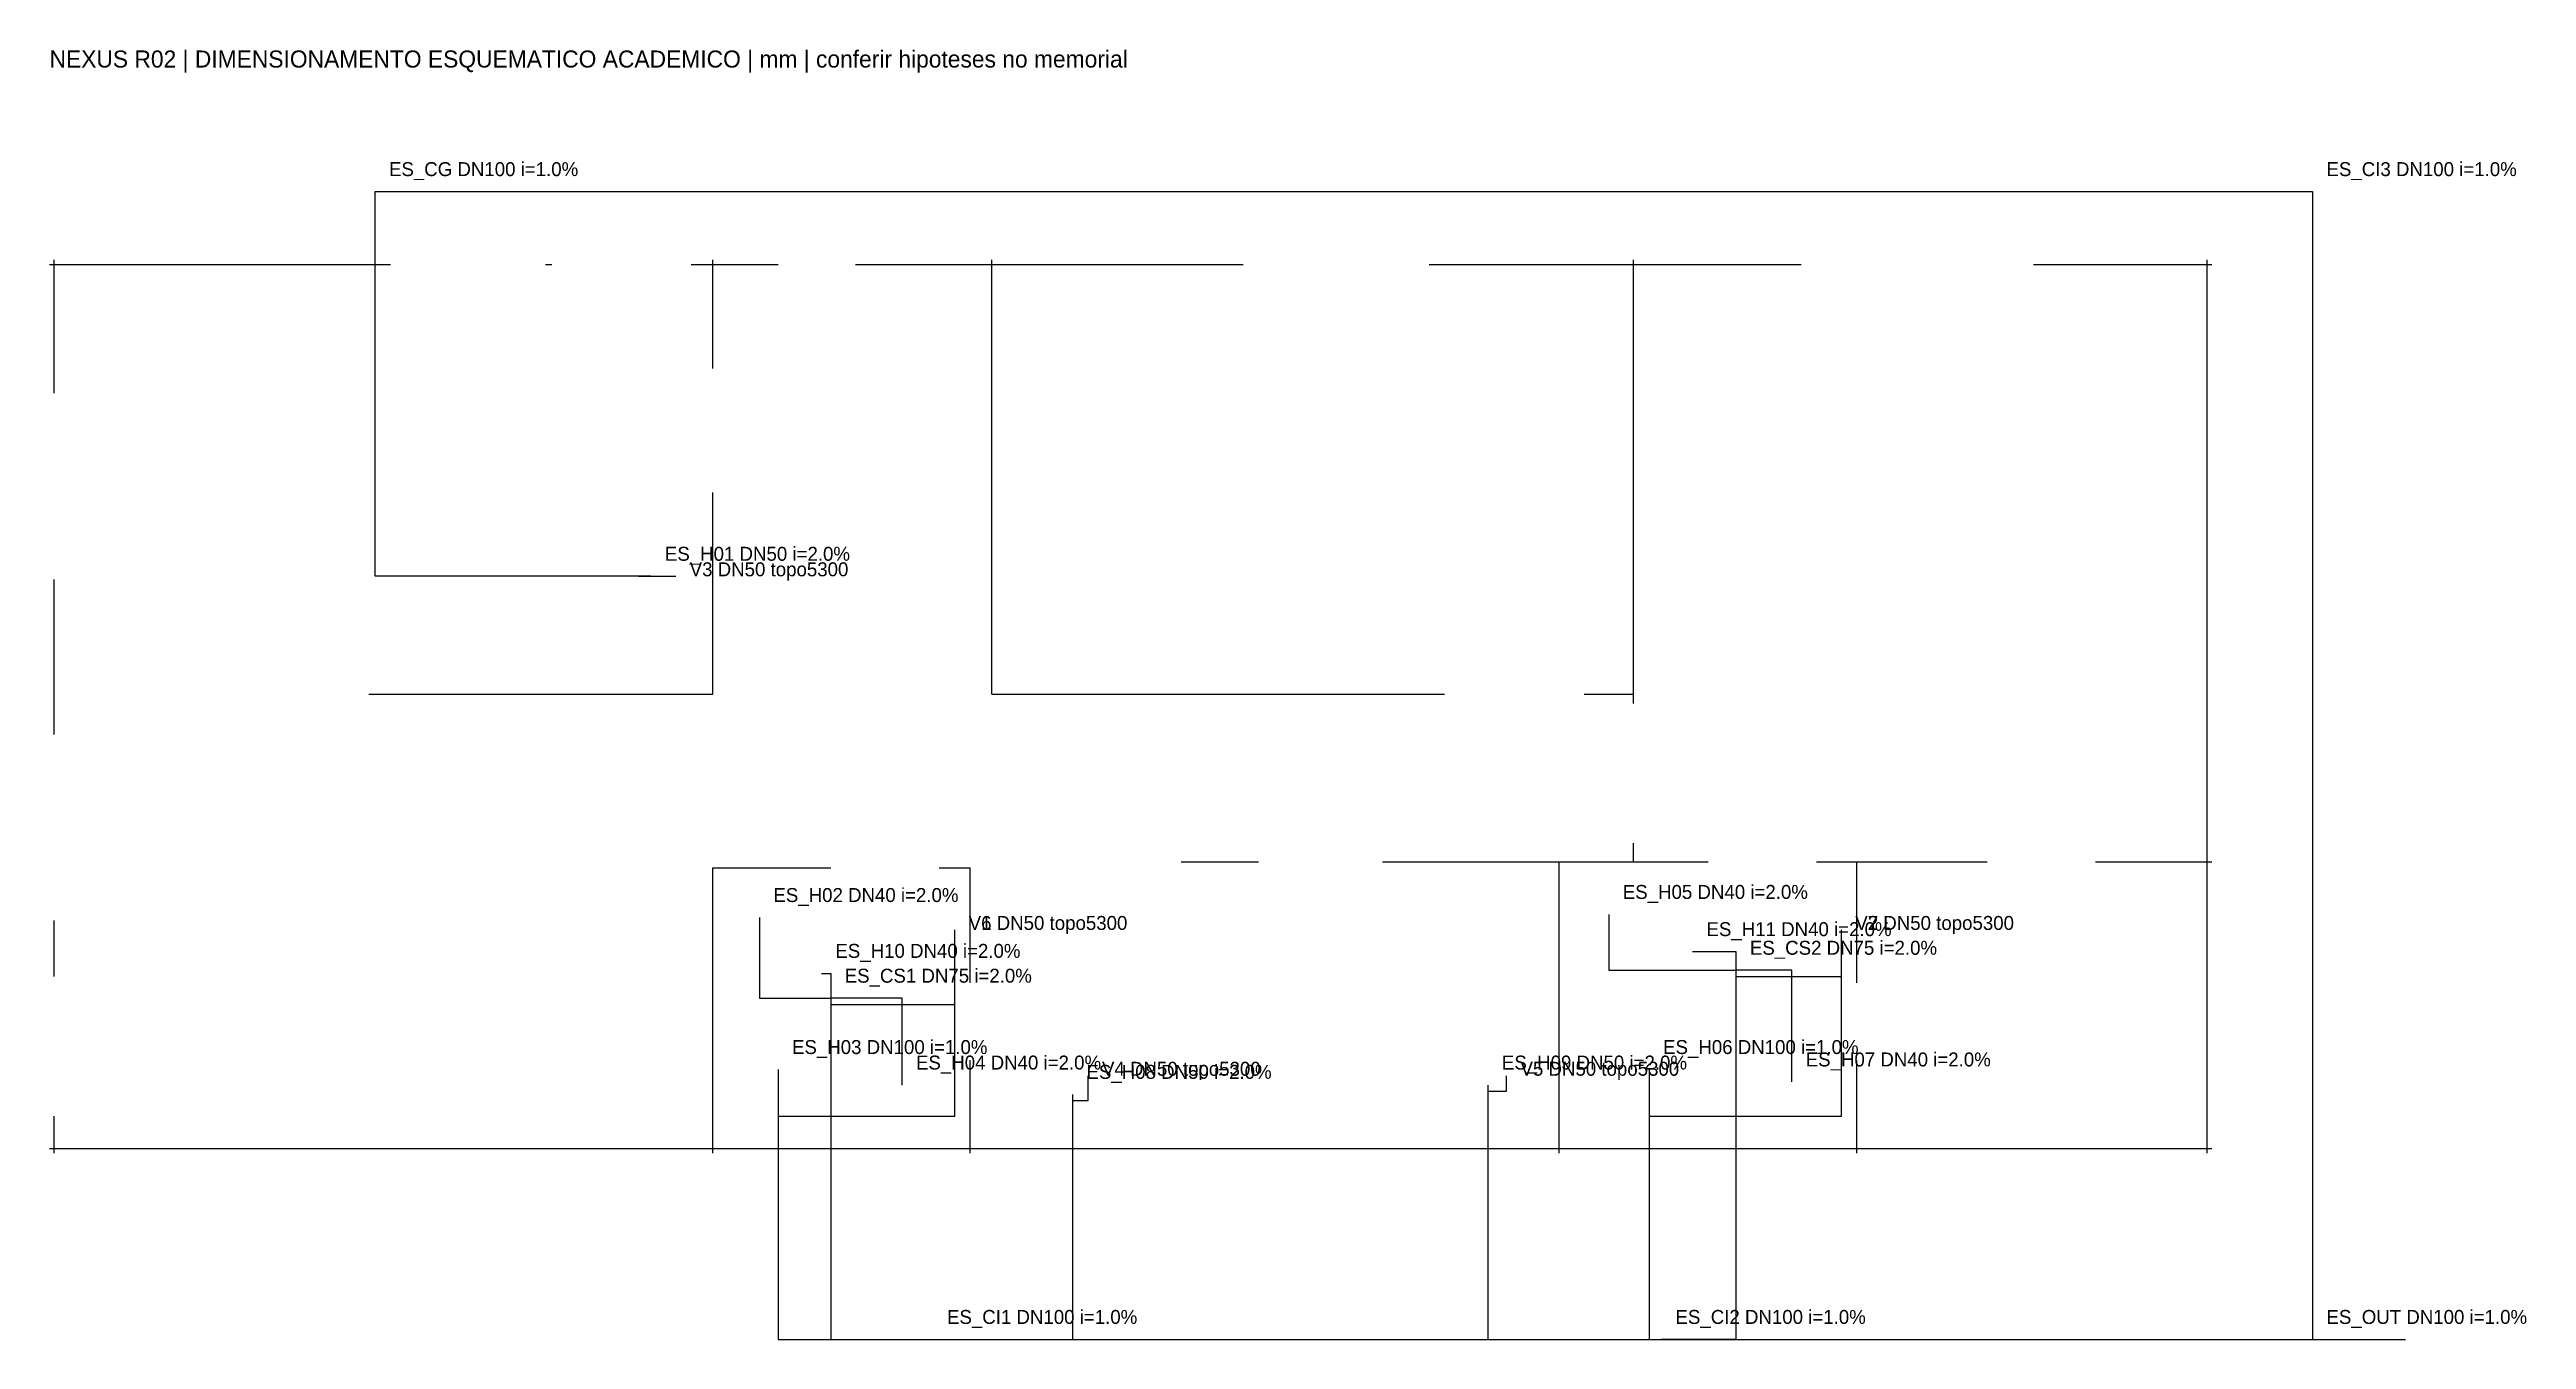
# Model space of a CAD drawing. Header units: millimetres. Extents: x 0 to 15980, y -1200 to 7116.
import ezdxf

# ---------------------------------------------------------------- set-up
doc = ezdxf.new("R2010")
doc.units = ezdxf.units.MM
for name, color, linetype in [('BASE', 8, 'Continuous'), ('ES', 30, 'Continuous'), ('TEXTO', 7, 'Continuous'), ('VE', 6, 'Continuous')]:
    doc.layers.add(name, color=color, linetype=linetype)

msp = doc.modelspace()

# ---------------------------------------------------------------- linework, layer by layer
at = {"layer": 'BASE'}
for p, q in [((30, 4900), (30, 5760)), ((4280, 5060), (4280, 5760)), ((6080, 2960), (6080, 5760)), ((10220, 2900), (10220, 5760)), ((13920, 0), (13920, 5760)), ((0, 5730), (2200, 5730)), ((3200, 5730), (3240, 5730)), ((4140, 5730), (4700, 5730)), ((5200, 5730), (6080, 5730)), ((6080, 5730), (7700, 5730)), ((8900, 5730), (11300, 5730)), ((12800, 5730), (13950, 5730)), ((4280, 2960), (4280, 4260)), ((30, 2700), (30, 3700)), ((2060, 2960), (4280, 2960)), ((6080, 2960), (9000, 2960)), ((9900, 2960), (10220, 2960)), ((10220, 1880), (10220, 2000)), ((4280, 0), (4280, 1840)), ((4280, 1840), (5040, 1840)), ((5740, 1840), (5940, 1840)), ((5940, 1100), (5940, 1840)), ((7300, 1880), (7800, 1880)), ((8600, 1880), (10700, 1880)), ((9740, 0), (9740, 1880)), ((11400, 1880), (12500, 1880)), ((11660, 1100), (11660, 1880)), ((13200, 1880), (13950, 1880)), ((30, 1140), (30, 1500)), ((5940, 0), (5940, 600)), ((11660, 0), (11660, 600)), ((30, 0), (30, 240)), ((0, 30), (5940, 30)), ((5940, 30), (13950, 30))]:
    msp.add_line(p, q, dxfattribs=at)
at = {"layer": 'ES'}
for points in [[(3880, 3720, -100), (2100, 3720, -136), (2100, 6200, -185)], [(2100, 6200, -250), (14600, 6200, -375)], [(14600, 6200, -375), (14600, -1200, -449)], [(4580, 1520, -30), (4580, 1000, -40), (5040, 1000, -50)], [(10060, 1540, -30), (10060, 1180, -37), (10880, 1180, -54)], [(10600, 1300, -30), (10880, 1300, -36), (10880, 1180, -38)], [(4980, 1160, -30), (5040, 1160, -31), (5040, 1000, -34)], [(10880, 1180, -120), (10880, -1200, -168), (10400, -1200, -177)], [(11240, 460, -30), (11240, 1180, -44), (10880, 1180, -52)], [(5500, 440, -30), (5500, 1000, -41), (5040, 1000, -50)], [(5040, 1000, -120), (5040, -1200, -164), (5700, -1200, -177)], [(4700, 540, -120), (4700, -1200, -137), (5700, -1200, -147)], [(10320, 540, -120), (10320, -1200, -137), (10400, -1200, -138)], [(6600, 380, -120), (6600, -1200, -152), (10400, -1200, -228)], [(9280, 440, -120), (9280, -1200, -153), (10400, -1200, -175)], [(5700, -1200, -300), (10400, -1200, -347)], [(10400, -1200, -400), (14600, -1200, -442)], [(14600, -1200, -500), (15200, -1200, -506)]]:
    msp.add_polyline3d(points, dxfattribs=at)
at = {"layer": 'VE'}
for points in [[(3800, 3720, -102), (3800, 3720, 3400), (4040, 3720, 3402), (4040, 3720, 3402), (4040, 3720, 5300)], [(4700, 240, -123), (4700, 240, 3400), (5840, 240, 3411), (5840, 1440, 3423), (5840, 1440, 5300)], [(5040, 960, -121), (5040, 960, 3400), (5840, 960, 3408), (5840, 1440, 3413), (5840, 1440, 5300)], [(10320, 240, -123), (10320, 240, 3400), (11560, 240, 3412), (11560, 1440, 3424), (11560, 1440, 5300)], [(10880, 1140, -121), (10880, 1140, 3400), (11560, 1140, 3407), (11560, 1440, 3410), (11560, 1440, 5300)], [(6600, 340, -121), (6600, 340, 3400), (6700, 340, 3401), (6700, 500, 3403), (6700, 500, 5300)], [(9280, 400, -121), (9280, 400, 3400), (9400, 400, 3401), (9400, 500, 3402), (9400, 500, 5300)]]:
    msp.add_polyline3d(points, dxfattribs=at)

# ---------------------------------------------------------------- texts
at = {"layer": 'TEXTO'}
for s, height, p in [('NEXUS R02 | DIMENSIONAMENTO ESQUEMATICO ACADEMICO | mm | conferir hipoteses no memorial', 110, (0, 7000)), ('ES_CG DN100 i=1.0%', 90, (2190, 6300, -250)), ('ES_CI3 DN100 i=1.0%', 90, (14690, 6300, -375)), ('ES_H01 DN50 i=2.0%', 90, (3970, 3820, -100)), ('ES_H02 DN40 i=2.0%', 90, (4670, 1620, -30)), ('ES_H05 DN40 i=2.0%', 90, (10150, 1640, -30)), ('ES_H11 DN40 i=2.0%', 90, (10690, 1400, -30)), ('ES_H10 DN40 i=2.0%', 90, (5070, 1260, -30)), ('ES_CS2 DN75 i=2.0%', 90, (10970, 1280, -120)), ('ES_CS1 DN75 i=2.0%', 90, (5130, 1100, -120)), ('ES_H03 DN100 i=1.0%', 90, (4790, 640, -120)), ('ES_H06 DN100 i=1.0%', 90, (10410, 640, -120)), ('ES_H07 DN40 i=2.0%', 90, (11330, 560, -30)), ('ES_H04 DN40 i=2.0%', 90, (5590, 540, -30)), ('ES_H08 DN50 i=2.0%', 90, (6690, 480, -120)), ('ES_H09 DN50 i=2.0%', 90, (9370, 540, -120)), ('ES_CI1 DN100 i=1.0%', 90, (5790, -1100, -300)), ('ES_CI2 DN100 i=1.0%', 90, (10490, -1100, -400)), ('ES_OUT DN100 i=1.0%', 90, (14690, -1100, -500))]:
    msp.add_text(s, height=height, dxfattribs=at).set_placement(p)
at = {"layer": 'VE'}
for s, p in [('V3 DN50 topo5300', (4130, 3720, 5300)), ('V1 DN50 topo5300', (5930, 1440, 5300)), ('V6 DN50 topo5300', (5930, 1440, 5300)), ('V2 DN50 topo5300', (11650, 1440, 5300)), ('V7 DN50 topo5300', (11650, 1440, 5300)), ('V4 DN50 topo5300', (6790, 500, 5300)), ('V5 DN50 topo5300', (9490, 500, 5300))]:
    msp.add_text(s, height=90, dxfattribs=at).set_placement(p)

doc.saveas('drawing.dxf')
